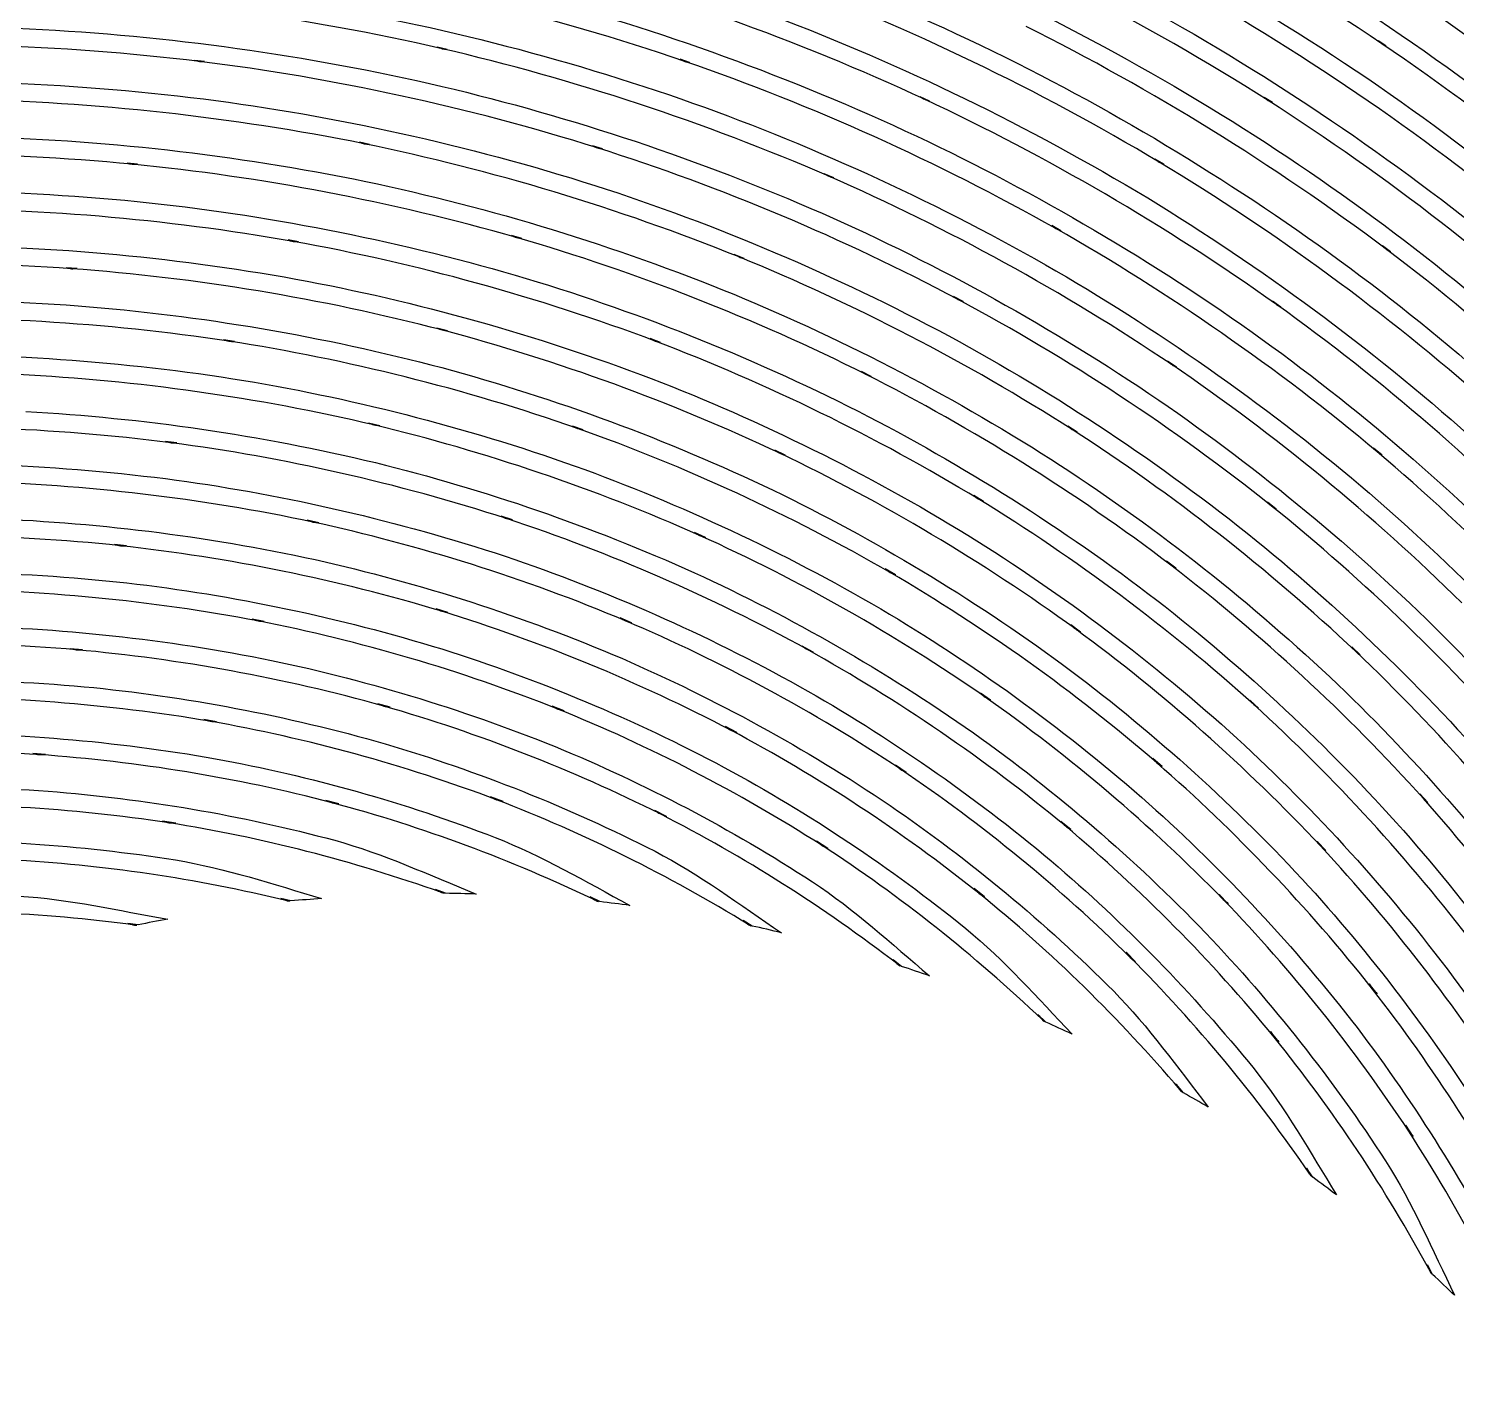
# Model space of a CAD drawing. Extents: x 1 to 151, y 102 to 252.
# Drawn here: x 66.26 to 100.73, y 201.12 to 233.76 of the extents above; entities that cross this region are included whole.
import ezdxf

# ---------------------------------------------------------------- set-up
doc = ezdxf.new("R2010")
doc.units = 0
doc.layers.add('Ebene_1', color=7, linetype='CONTINUOUS')

msp = doc.modelspace()

# ---------------------------------------------------------------- linework, layer by layer
at = {"layer": 'Ebene_1', "color": 7}
for p, q in [((66.281197, 233.754852), (66.281197, 233.754852)), ((99.031432, 233.340331), (98.842977, 233.467906)), ((98.932165, 233.395004), (98.932165, 233.395004)), ((76.365022, 233.258125), (76.129263, 233.312799)), ((76.245979, 233.274411), (76.245979, 233.274411)), ((70.509774, 232.963034), (70.269359, 232.992505)), ((70.388015, 232.966913), (70.388015, 232.966913)), ((82.219499, 232.939769), (81.990716, 233.018873)), ((82.103169, 232.968076), (82.103169, 232.968076)), ((88.008827, 232.011071), (87.788964, 232.113442)), ((87.89366, 232.052562), (87.89366, 232.052562)), ((96.287608, 231.971907), (96.089847, 232.097932)), ((96.182911, 232.025807), (96.182911, 232.025807)), ((74.492508, 230.964107), (74.247439, 231.013741)), ((74.365709, 230.978067), (74.365709, 230.978067)), ((80.117425, 230.853981), (79.878173, 230.929209)), ((79.992563, 230.881126), (79.992563, 230.881126)), ((68.887366, 230.485611), (68.638034, 230.509653)), ((68.760954, 230.485998), (68.760954, 230.485993)), ((93.668256, 230.482503), (93.460801, 230.606976)), ((93.558129, 230.535627), (93.558129, 230.535627)), ((85.699686, 230.156393), (85.47013, 230.256437)), ((85.580643, 230.195557), (85.580643, 230.195557)), ((91.178806, 228.879096), (90.960882, 229.002405)), ((91.063639, 228.931056), (91.063639, 228.931056)), ((72.780525, 228.609599), (72.524987, 228.655356)), ((72.651786, 228.620456), (72.651786, 228.620456)), ((78.168517, 228.691418), (77.919185, 228.76354)), ((78.041331, 228.715846), (78.041331, 228.715846)), ((83.535573, 228.209426), (83.295544, 228.307141)), ((83.412263, 228.246651), (83.412263, 228.246651)), ((99.137679, 228.370737), (98.944184, 228.516148)), ((99.032982, 228.435493), (99.032982, 228.435493)), ((67.430533, 227.965521), (67.171893, 227.983747)), ((67.298692, 227.962808), (67.298692, 227.962808)), ((88.823134, 227.16944), (88.594352, 227.291586)), ((88.702925, 227.21985), (88.702925, 227.21985)), ((96.494285, 227.036048), (96.290321, 227.181849)), ((67.456902, 227.066295), (67.456902, 227.066295)), ((96.386099, 227.099254), (96.386099, 227.099254)), ((76.375105, 226.460992), (76.11569, 226.529241)), ((76.242879, 226.482708), (76.242879, 226.482708)), ((71.230628, 226.203905), (70.96501, 226.244622)), ((71.095686, 226.212047), (71.095686, 226.212047)), ((81.519194, 226.1787), (81.267536, 226.273703)), ((81.388129, 226.214763), (81.388129, 226.214763)), ((86.605118, 225.360129), (86.365479, 225.480724)), ((93.972264, 225.582318), (93.75783, 225.727343)), ((93.857874, 225.645138), (93.857874, 225.645138)), ((86.479482, 225.409375), (86.479482, 225.409375)), ((74.740289, 224.170467), (74.469629, 224.234447)), ((74.599531, 224.190242), (74.599531, 224.190242)), ((79.653657, 224.071586), (79.390753, 224.163874)), ((79.516389, 224.105711), (79.516389, 224.105711)), ((91.577815, 224.014973), (91.352135, 224.159608)), ((91.456832, 224.077789), (91.456832, 224.077789)), ((69.843595, 223.755171), (69.567892, 223.790843)), ((69.70361, 223.760211), (69.70361, 223.760211)), ((84.5298, 223.459693), (84.278528, 223.578736)), ((84.397574, 223.507777), (84.397574, 223.507777)), ((98.927899, 223.465123), (98.729364, 223.632249)), ((98.820875, 223.539572), (98.820875, 223.539572)), ((89.315208, 222.34138), (89.077509, 222.486405)), ((89.189572, 222.403034), (89.189572, 222.403034)), ((96.382609, 222.156805), (96.173218, 222.324705)), ((96.270159, 222.230867), (96.270159, 222.230867)), ((73.264842, 221.827978), (72.983326, 221.888471)), ((73.120984, 221.84504), (73.120984, 221.84504)), ((77.941676, 221.896224), (77.667526, 221.985799)), ((77.799365, 221.928409), (77.799365, 221.928409)), ((82.599896, 221.475113), (82.336602, 221.592992)), ((82.462238, 221.521643), (82.462238, 221.521643)), ((68.621745, 221.271153), (68.334799, 221.302175)), ((68.477497, 221.273093), (68.477497, 221.273088)), ((87.188316, 220.569294), (86.938984, 220.714318)), ((87.058027, 220.629397), (87.058027, 220.629397)), ((93.957141, 220.729441), (93.736115, 220.898118)), ((93.837709, 220.80428), (93.837709, 220.80428)), ((76.38635, 219.660372), (76.100181, 219.74762)), ((76.239386, 219.69023), (76.239386, 219.69023)), ((71.952258, 219.442062), (71.657945, 219.498675)), ((71.800643, 219.456797), (71.800643, 219.456797)), ((80.81928, 219.414143), (80.543577, 219.53086)), ((80.675805, 219.459511), (80.675805, 219.459511)), ((91.65692, 219.18924), (91.423874, 219.359467)), ((91.532447, 219.263302), (91.532447, 219.263302)), ((67.565088, 218.761154), (67.266897, 218.786746)), ((67.413471, 218.759991), (67.413471, 218.759983)), ((85.202573, 218.705696), (84.940055, 218.851108)), ((85.065304, 218.765412), (85.065304, 218.765412)), ((98.40558, 218.64055), (98.203553, 218.831332)), ((98.295067, 218.727022), (98.295067, 218.727022)), ((67.6027, 217.869287), (67.6027, 217.869287)), ((89.486987, 217.543566), (89.241145, 217.715346)), ((89.355922, 217.618015), (89.355922, 217.618015)), ((95.956844, 217.349295), (95.743187, 217.542789)), ((74.988458, 217.372947), (74.689879, 217.457868)), ((74.836067, 217.400868), (74.836067, 217.400868)), ((79.190278, 217.285702), (78.901782, 217.401255)), ((79.040214, 217.329906), (79.040214, 217.329906)), ((95.841291, 217.435379), (95.841291, 217.435379)), ((70.800984, 217.021245), (70.495426, 217.073981)), ((70.644327, 217.033267), (70.644327, 217.033267)), ((83.35914, 216.759504), (83.08499, 216.904141)), ((83.214502, 216.81922), (83.214502, 216.81922)), ((66.673616, 216.233308), (66.363791, 216.253858)), ((66.516182, 216.228655), (66.516182, 216.228655)), ((93.626765, 215.940156), (93.400698, 216.135591)), ((87.450834, 215.800174), (87.192582, 215.973117)), ((87.312402, 215.875013), (87.312402, 215.875013)), ((93.502292, 216.028954), (93.502292, 216.028954)), ((66.735269, 215.345313), (66.735269, 215.345325)), ((73.750713, 215.042094), (73.439338, 215.124299)), ((77.71522, 215.09638), (77.413928, 215.21116)), ((77.55934, 215.139035), (77.55934, 215.139035)), ((100.040785, 215.070399), (99.848064, 215.285222)), ((99.933761, 215.16928), (99.933761, 215.16928)), ((73.589789, 215.068462), (73.589789, 215.068462)), ((81.663829, 214.736535), (81.376496, 214.881947)), ((81.513378, 214.795475), (81.513378, 214.795475)), ((69.813736, 214.573285), (69.495382, 214.622532)), ((69.650873, 214.582592), (69.650873, 214.582592)), ((91.419608, 214.418181), (91.180745, 214.61749)), ((91.290482, 214.506589), (91.290482, 214.506589)), ((85.553112, 213.965658), (85.282064, 214.140541)), ((97.576537, 213.911759), (97.371409, 214.130845)), ((85.408863, 214.040108), (85.408863, 214.040108)), ((97.462534, 214.012966), (97.462534, 214.012966)), ((72.592459, 212.695728), (72.349717, 212.755831)), ((76.329737, 212.879917), (76.082342, 212.969489)), ((80.049953, 212.678666), (79.817681, 212.791506)), ((89.340413, 212.792282), (89.089141, 212.994307)), ((89.203918, 212.881854), (89.203918, 212.881854)), ((95.222029, 212.629809), (95.005658, 212.852386)), ((95.102599, 212.731403), (95.102599, 212.731403)), ((68.903651, 212.119123), (68.658973, 212.152858)), ((83.729068, 212.090428), (83.513857, 212.224594)), ((92.984627, 211.22959), (92.755457, 211.45682)), ((92.857438, 211.333897), (92.857438, 211.333897)), ((87.332177, 211.11675), (87.13054, 211.273794)), ((98.816609, 210.453284), (98.624667, 210.697576)), ((98.708812, 210.56651), (98.708812, 210.56651)), ((90.816244, 209.768878), (90.627792, 209.950741)), ((96.445428, 209.294643), (96.241464, 209.544751)), ((96.330649, 209.410583), (96.330649, 209.410583)), ((94.140554, 208.063488), (93.967611, 208.268616)), ((99.684427, 207.008768), (99.507994, 207.278265)), ((99.582446, 207.136343), (99.582446, 207.136343)), ((97.265552, 206.022681), (97.113548, 206.247587)), ((100.153624, 203.677868), (100.030702, 203.908201))]:
    msp.add_line(p, q, dxfattribs=at)
for points in [[(98.932165, 233.395004), (95.88812, 235.443695), (92.667728, 237.217102), (89.308615, 238.693812)], [(107.657649, 231.652779), (104.813768, 234.171194), (101.752004, 236.431426), (98.507174, 238.406479)], [(89.11706, 237.804668), (92.425155, 236.338889), (95.595528, 234.580614), (98.590932, 232.551229)], [(98.196962, 237.55107), (101.391739, 235.594439), (104.405356, 233.356642), (107.2028, 230.86484)], [(96.182911, 232.025807), (93.192536, 233.922658), (90.039309, 235.549117), (86.759449, 236.884501)], [(104.675739, 230.717876), (101.862879, 233.073186), (98.845963, 235.173302), (95.660205, 236.992687)], [(80.405535, 236.747232), (83.753629, 235.765758), (87.006762, 234.487015), (90.127186, 232.926199)], [(95.377523, 236.127973), (98.513461, 234.324972), (101.481929, 232.245133), (104.248421, 229.914427)], [(86.602405, 235.987601), (89.829557, 234.661641), (92.930895, 233.049745), (95.87076, 231.171562)], [(87.89366, 232.052562), (84.798325, 233.486997), (81.581158, 234.64186), (78.279806, 235.502894)], [(101.801625, 229.641054), (99.026041, 231.840379), (96.059854, 233.787001), (92.937706, 235.458303)], [(82.103169, 232.968076), (78.874439, 234.071588), (75.553607, 234.884047), (72.180264, 235.395484)], [(93.558129, 230.535627), (90.629518, 232.285776), (87.5509, 233.771077), (84.357633, 234.972433)], [(76.245966, 233.274411), (72.919213, 234.034327), (69.531118, 234.495222), (66.122203, 234.650975)], [(72.242694, 234.487725), (75.563244, 233.97289), (78.830308, 233.161195), (82.006228, 232.063421)], [(78.246458, 234.593586), (81.495702, 233.734588), (84.660728, 232.585859), (87.704819, 231.161868)], [(92.686435, 234.583893), (95.756813, 232.928039), (98.672117, 231.001088), (101.399513, 228.825973)], [(84.230834, 234.071267), (87.37207, 232.877176), (90.399592, 231.40363), (93.278165, 229.669359)], [(55.845669, 233.29186), (59.303459, 233.757036), (62.795641, 233.911548), (66.281197, 233.754852)], [(66.281197, 233.754852), (69.636815, 233.589902), (72.971006, 233.124408), (76.243653, 232.364713)], [(99.032982, 228.435493), (96.303621, 230.482086), (93.397298, 232.281029), (90.347436, 233.809526)], [(70.388015, 232.966913), (67.000528, 233.374771), (63.58372, 233.478668), (60.177778, 233.277512)], [(98.842977, 233.467906), (98.874859, 233.446364), (98.900326, 233.416608), (98.932165, 233.395004)], [(107.136494, 226.685898), (104.606813, 229.162224), (101.861448, 231.407487), (98.932165, 233.395004)], [(98.932165, 233.395004), (98.963565, 233.373872), (99.000067, 233.361524), (99.031432, 233.340331)], [(76.129263, 233.312799), (76.169254, 233.303572), (76.20601, 233.283725), (76.245979, 233.274411)], [(85.58063, 230.195557), (82.567215, 231.498749), (79.443416, 232.529162), (76.245966, 233.274411)], [(76.245979, 233.274411), (76.285103, 233.265474), (76.325922, 233.267144), (76.365022, 233.258125)], [(70.269359, 232.992505), (70.309603, 232.987572), (70.347785, 232.971935), (70.388015, 232.966913)], [(70.388015, 232.966913), (70.428414, 232.962049), (70.469383, 232.967982), (70.509774, 232.963034)], [(79.992563, 230.881126), (76.859733, 231.861819), (73.645512, 232.560278), (70.388015, 232.966913)], [(81.990716, 233.018873), (82.02969, 233.005459), (82.064226, 232.981578), (82.103169, 232.968076)], [(91.063639, 228.931056), (88.203363, 230.541881), (85.204787, 231.892744), (82.103169, 232.968076)], [(82.103169, 232.968076), (82.141007, 232.955143), (82.181683, 232.952783), (82.219499, 232.939769)], [(90.127186, 232.926199), (93.125978, 231.410531), (95.982159, 229.629039), (98.663055, 227.603737)], [(60.427499, 232.402714), (63.783255, 232.589588), (67.148956, 232.475186), (70.484569, 232.061481)], [(76.243653, 232.364713), (79.389355, 231.619744), (82.461556, 230.593592), (85.423599, 229.299045)], [(98.590932, 232.551229), (101.470803, 230.58396), (104.168461, 228.362871), (106.65295, 225.915021)], [(74.365711, 230.978067), (71.147685, 231.625894), (67.878276, 231.984392), (64.596361, 232.048299)], [(70.484569, 232.061481), (73.690027, 231.649177), (76.851397, 230.94969), (79.932073, 229.972204)], [(82.006228, 232.063421), (85.055356, 230.993943), (88.002053, 229.652758), (90.811591, 228.056646)], [(87.788964, 232.113442), (87.825633, 232.096352), (87.857034, 232.069734), (87.89366, 232.052562)], [(96.386099, 227.099254), (93.708718, 229.000891), (90.867059, 230.658697), (87.89366, 232.052562)], [(87.89366, 232.052562), (87.930758, 232.035373), (87.971768, 232.028345), (88.008827, 232.011071)], [(96.089847, 232.097932), (96.123016, 232.0768), (96.149787, 232.047005), (96.182911, 232.025807)], [(104.261217, 225.771937), (101.760287, 228.093293), (99.05695, 230.186475), (96.182911, 232.025807)], [(96.182911, 232.025807), (96.216124, 232.004741), (96.254435, 231.993042), (96.287608, 231.971907)], [(64.784037, 231.157989), (68.01561, 231.083148), (71.233316, 230.718102), (74.39983, 230.067982)], [(74.247439, 231.013741), (74.287874, 231.005507), (74.325295, 230.986395), (74.365709, 230.978067)], [(74.365709, 230.978067), (74.407477, 230.969659), (74.450755, 230.972614), (74.492508, 230.964107)], [(83.412266, 228.246651), (80.484517, 229.426465), (77.457153, 230.340851), (74.365711, 230.978067)], [(87.704819, 231.161868), (90.625962, 229.779493), (93.416279, 228.137538), (96.044092, 226.256254)], [(95.87076, 231.171562), (98.695435, 229.350239), (101.35105, 227.279365), (103.806368, 224.983998)], [(68.760954, 230.485993), (65.492356, 230.793975), (62.203136, 230.808837), (58.931889, 230.529423)], [(79.878173, 230.929209), (79.917699, 230.916737), (79.953071, 230.89369), (79.992563, 230.881126)], [(88.702925, 227.21985), (85.914843, 228.698596), (82.999794, 229.924469), (79.992563, 230.881126)], [(79.992563, 230.881126), (80.033293, 230.868376), (80.076724, 230.866828), (80.117425, 230.853981)], [(68.638034, 230.509653), (68.679654, 230.505636), (68.719343, 230.490114), (68.760954, 230.485998)], [(68.760954, 230.485993), (68.802992, 230.482032), (68.845335, 230.489658), (68.887366, 230.485611)], [(78.041331, 228.715846), (75.007009, 229.582788), (71.901456, 230.175382), (68.760954, 230.485993)], [(93.460801, 230.606976), (93.495361, 230.58622), (93.523618, 230.556456), (93.558129, 230.535627)], [(101.486758, 224.721867), (99.0229, 226.893057), (96.369889, 228.838596), (93.558129, 230.535627)], [(93.558129, 230.535627), (93.593188, 230.514678), (93.633243, 230.503529), (93.668256, 230.482503)], [(59.212245, 229.663543), (62.432774, 229.926602), (65.670235, 229.900496), (68.886202, 229.585214)], [(74.39983, 230.067982), (77.437066, 229.429089), (80.409951, 228.517747), (83.283912, 227.345872)], [(79.932073, 229.972204), (82.884775, 229.019521), (85.74526, 227.802926), (88.480349, 226.337683)], [(85.47013, 230.256437), (85.508777, 230.239621), (85.542039, 230.212464), (85.580643, 230.195557)], [(93.857861, 225.645138), (91.240703, 227.406678), (88.470633, 228.929804), (85.58063, 230.195557)], [(85.580643, 230.195557), (85.619064, 230.178943), (85.661303, 230.173096), (85.699686, 230.156393)], [(68.886202, 229.585214), (71.974709, 229.267102), (75.027543, 228.671629), (78.009533, 227.806151)], [(93.278165, 229.669359), (96.038456, 227.989337), (98.642006, 226.064786), (101.05828, 223.919582)], [(72.651794, 228.620456), (69.543094, 229.165576), (66.392089, 229.430397), (63.236087, 229.411108)], [(85.423599, 229.299045), (88.261475, 228.042651), (90.979703, 226.533349), (93.546886, 224.789726)], [(90.960882, 229.002405), (90.997246, 228.98182), (91.027326, 228.951725), (91.063639, 228.931056)], [(98.820875, 223.539572), (96.401746, 225.565526), (93.805873, 227.37013), (91.063639, 228.931056)], [(91.063639, 228.931056), (91.100411, 228.910347), (91.14208, 228.89989), (91.178806, 228.879096)], [(72.524987, 228.655356), (72.568242, 228.647661), (72.608554, 228.628262), (72.651786, 228.620456)], [(72.651786, 228.620456), (72.694292, 228.613002), (72.738036, 228.617157), (72.780525, 228.609599)], [(81.388137, 226.214763), (78.553964, 227.277125), (75.630525, 228.082602), (72.651794, 228.620456)], [(77.919185, 228.76354), (77.961276, 228.751406), (77.999275, 228.728092), (78.041331, 228.715846)], [(86.479482, 225.409375), (83.771696, 226.762588), (80.948013, 227.869522), (78.041331, 228.715846)], [(78.041331, 228.715846), (78.082926, 228.703962), (78.12695, 228.703404), (78.168517, 228.691418)], [(63.454393, 228.528168), (66.559521, 228.534778), (69.658619, 228.261723), (72.714605, 227.7127)], [(83.295544, 228.307141), (83.336238, 228.290631), (83.371615, 228.263268), (83.412263, 228.246651)], [(83.412263, 228.246651), (83.452168, 228.230569), (83.495703, 228.225605), (83.535573, 228.209426)], [(91.456835, 224.077789), (88.90554, 225.706015), (86.213768, 227.101359), (83.412266, 228.246651)], [(98.944184, 228.516148), (98.976193, 228.492038), (99.001029, 228.45967), (99.032982, 228.435493)], [(106.310554, 221.824878), (104.087057, 224.241312), (101.651828, 226.453929), (99.032982, 228.435493)], [(99.032982, 228.435493), (99.06588, 228.410825), (99.104835, 228.395476), (99.137679, 228.370737)], [(67.298692, 227.962808), (64.151156, 228.179421), (60.990759, 228.113684), (57.855067, 227.765047)], [(67.171893, 227.983747), (67.214715, 227.980687), (67.25588, 227.965975), (67.298692, 227.962808)], [(67.298692, 227.962808), (67.342634, 227.959784), (67.386596, 227.968655), (67.430533, 227.965521)], [(76.242879, 226.482708), (73.311785, 227.243474), (70.318718, 227.739384), (67.298692, 227.962808)], [(90.811591, 228.056646), (93.502814, 226.510435), (96.049117, 224.725418), (98.420702, 222.722941)], [(72.714605, 227.7127), (75.641058, 227.171158), (78.512079, 226.366584), (81.293902, 225.309332)], [(78.009533, 227.806151), (80.863005, 226.96194), (83.633987, 225.861529), (86.289867, 224.519456)], [(98.663055, 227.603737), (101.233659, 225.643732), (103.622793, 223.456939), (105.802194, 221.069897)], [(58.165666, 226.909638), (61.251912, 227.240565), (64.361235, 227.292535), (67.456902, 227.066295)], [(83.283912, 227.345872), (86.034337, 226.207766), (88.675602, 224.823492), (91.177255, 223.210361)], [(88.594352, 227.291586), (88.632701, 227.271123), (88.664631, 227.240412), (88.702925, 227.21985)], [(96.270159, 222.230867), (93.90259, 224.117656), (91.370132, 225.787711), (88.702925, 227.21985)], [(88.702925, 227.21985), (88.74139, 227.19945), (88.784718, 227.189936), (88.823134, 227.16944)], [(96.290321, 227.181849), (96.324705, 227.157308), (96.351776, 227.123876), (96.386099, 227.099254)], [(71.095686, 226.212047), (68.102252, 226.66219), (65.07435, 226.841978), (62.048744, 226.748715)], [(67.456902, 227.066295), (70.424087, 226.833817), (73.363664, 226.333476), (76.240939, 225.572625)], [(103.537647, 220.926039), (101.343434, 223.193839), (98.950031, 225.26007), (96.386099, 227.099254)], [(96.386099, 227.099254), (96.420221, 227.075019), (96.460217, 227.060364), (96.494285, 227.036048)], [(76.11569, 226.529241), (76.159449, 226.517756), (76.199153, 226.494318), (76.242879, 226.482708)], [(84.397574, 223.507777), (81.774208, 224.74263), (79.045297, 225.738716), (76.242879, 226.482708)], [(76.242879, 226.482708), (76.286197, 226.471464), (76.331809, 226.472355), (76.375105, 226.460992)], [(70.96501, 226.244622), (71.009479, 226.237813), (71.05124, 226.218981), (71.095686, 226.212047)], [(79.516389, 224.105711), (76.778375, 225.05971), (73.960392, 225.765168), (71.095686, 226.212047)], [(71.095686, 226.212047), (71.140338, 226.205335), (71.185991, 226.210749), (71.230628, 226.203905)], [(81.267536, 226.273703), (81.30948, 226.25785), (81.346231, 226.230731), (81.388129, 226.214763)], [(81.388129, 226.214763), (81.430646, 226.198826), (81.476718, 226.194754), (81.519194, 226.1787)], [(89.18958, 222.403034), (86.709191, 223.905849), (84.098374, 225.181746), (81.388137, 226.214763)], [(88.480349, 226.337683), (91.096867, 224.918368), (93.579137, 223.265829), (95.898678, 221.400274)], [(96.044092, 226.256254), (98.558508, 224.43753), (100.903942, 222.396095), (103.052553, 220.157099)], [(62.299629, 225.873918), (65.274593, 225.95261), (68.25, 225.76246), (71.19069, 225.306618)], [(76.240939, 225.572625), (78.991303, 224.828878), (81.667953, 223.837776), (84.239754, 222.611264)], [(86.365479, 225.480724), (86.405616, 225.460534), (86.439407, 225.429675), (86.479482, 225.409375)], [(93.75783, 225.727343), (93.793652, 225.703105), (93.822113, 225.669459), (93.857874, 225.645138)], [(100.862446, 219.892645), (98.704632, 222.016716), (96.360988, 223.942107), (93.857861, 225.645138)], [(93.857874, 225.645138), (93.894032, 225.620798), (93.936162, 225.606747), (93.972264, 225.582318)], [(74.599531, 224.190242), (71.777141, 224.852546), (68.901383, 225.259532), (66.005886, 225.404335)], [(71.19069, 225.306618), (74.003522, 224.854287), (76.768705, 224.148105), (79.454346, 223.197176)], [(81.293902, 225.309332), (83.950934, 224.282189), (86.508819, 223.016169), (88.937911, 221.527849)], [(93.837709, 220.80428), (91.528382, 222.557718), (89.066176, 224.099052), (86.479482, 225.409375)], [(86.479482, 225.409375), (86.5198, 225.389226), (86.564852, 225.380388), (86.605118, 225.360129)], [(93.546886, 224.789726), (95.999992, 223.104995), (98.29527, 221.202291), (100.406446, 219.105095)], [(66.193175, 224.514026), (69.038184, 224.358184), (71.862722, 223.945039), (74.633266, 223.280157)], [(86.289867, 224.519456), (88.825247, 223.220227), (91.236867, 221.693538), (93.497252, 219.95934)], [(69.70361, 223.760211), (66.827038, 224.124068), (63.924128, 224.227561), (61.028923, 224.06926)], [(74.469629, 224.234447), (74.514223, 224.223842), (74.55497, 224.200982), (74.599531, 224.190242)], [(82.462238, 221.521643), (79.927247, 222.646885), (77.295896, 223.540435), (74.599531, 224.190242)], [(74.599531, 224.190242), (74.645754, 224.179396), (74.694095, 224.18145), (74.740289, 224.170467)], [(79.390753, 224.163874), (79.434382, 224.148528), (79.472808, 224.121187), (79.516389, 224.105711)], [(87.058027, 220.629397), (84.654272, 222.013715), (82.13037, 223.17737), (79.516389, 224.105711)], [(79.516389, 224.105711), (79.561005, 224.090163), (79.609084, 224.087264), (79.653657, 224.071586)], [(91.352135, 224.159608), (91.389485, 224.135627), (91.419552, 224.101875), (91.456832, 224.077789)], [(91.456832, 224.077789), (91.495218, 224.053295), (91.539493, 224.039575), (91.577815, 224.014973)], [(98.295069, 218.727022), (96.181162, 220.712985), (93.892991, 222.504083), (91.456835, 224.077789)], [(69.567892, 223.790843), (69.613987, 223.784872), (69.65754, 223.766323), (69.70361, 223.760211)], [(69.70361, 223.760211), (69.750031, 223.754339), (69.797188, 223.761179), (69.843595, 223.755171)], [(77.799365, 221.928409), (75.161401, 222.782255), (72.452182, 223.395543), (69.70361, 223.760211)], [(84.278528, 223.578736), (84.320358, 223.558894), (84.355806, 223.527743), (84.397574, 223.507777)], [(91.532447, 219.263302), (89.287073, 220.890955), (86.899504, 222.311654), (84.397574, 223.507777)], [(84.397574, 223.507777), (84.440096, 223.487762), (84.487334, 223.479835), (84.5298, 223.459693)], [(98.729364, 223.632249), (98.762648, 223.604231), (98.787665, 223.567674), (98.820875, 223.539572)], [(105.185648, 217.086001), (103.261805, 219.424048), (101.132062, 221.583854), (98.820875, 223.539572)], [(98.820875, 223.539572), (98.854261, 223.511613), (98.894581, 223.493166), (98.927899, 223.465123)], [(61.308889, 223.203768), (64.153748, 223.346082), (67.005273, 223.230346), (69.829635, 222.858659)], [(74.633266, 223.280157), (77.276051, 222.628795), (79.853197, 221.738103), (82.335052, 220.620478)], [(79.454346, 223.197176), (82.013852, 222.273106), (84.48376, 221.118521), (86.834674, 219.748007)], [(91.177255, 223.210361), (93.562724, 221.653075), (95.802165, 219.883313), (97.868526, 217.92241)], [(73.120984, 221.84504), (70.407883, 222.418775), (67.649203, 222.745559), (64.877101, 222.820658)], [(69.829635, 222.858659), (72.52598, 222.486888), (75.182146, 221.870767), (77.767181, 221.018713)], [(98.420702, 222.722941), (100.684562, 220.790516), (102.768784, 218.657755), (104.649757, 216.350801)], [(84.239754, 222.611264), (86.689762, 221.424191), (89.026396, 220.016893), (91.221847, 218.407117)], [(89.077509, 222.486405), (89.117335, 222.462103), (89.149817, 222.427452), (89.189572, 222.403034)], [(89.189572, 222.403034), (89.229551, 222.378811), (89.275298, 222.36572), (89.315208, 222.34138)], [(95.841299, 217.435379), (93.778428, 219.288767), (91.552544, 220.951633), (89.18958, 222.403034)], [(96.173218, 222.324705), (96.208388, 222.296522), (96.23507, 222.259147), (96.270159, 222.230867)], [(102.510459, 216.195307), (100.616112, 218.391096), (98.528039, 220.411079), (96.270159, 222.230867)], [(96.270159, 222.230867), (96.305329, 222.202836), (96.34751, 222.184929), (96.382609, 222.156805)], [(65.096577, 221.937328), (67.817368, 221.849609), (70.524151, 221.51446), (73.184187, 220.936895)], [(72.983326, 221.888471), (73.030472, 221.878353), (73.073875, 221.855314), (73.120984, 221.84504)], [(80.675805, 219.459511), (78.235009, 220.48199), (75.706558, 221.281114), (73.120984, 221.84504)], [(73.120984, 221.84504), (73.168329, 221.835029), (73.217525, 221.838142), (73.264842, 221.827978)], [(77.667526, 221.985799), (77.713176, 221.970862), (77.753769, 221.943498), (77.799365, 221.928409)], [(85.065304, 218.765412), (82.744009, 220.038099), (80.312356, 221.09692), (77.799365, 221.928409)], [(77.799365, 221.928409), (77.845736, 221.913401), (77.895349, 221.911382), (77.941676, 221.896224)], [(68.477497, 221.273088), (65.719535, 221.559937), (62.941762, 221.596594), (60.177391, 221.381662)], [(82.336602, 221.592992), (82.380656, 221.573275), (82.418255, 221.541508), (82.462238, 221.521643)], [(89.355922, 217.618015), (87.181034, 219.125721), (84.873924, 220.432476), (82.462238, 221.521643)], [(82.462238, 221.521643), (82.506602, 221.501952), (82.555592, 221.494947), (82.599896, 221.475113)], [(88.937911, 221.527849), (91.249409, 220.091961), (93.425152, 218.449265), (95.439566, 216.619909)], [(95.898678, 221.400274), (98.108722, 219.602143), (100.150634, 217.607762), (102.000936, 215.44149)], [(68.334799, 221.302175), (68.383173, 221.296992), (68.429147, 221.278438), (68.477497, 221.273093)], [(68.477497, 221.273088), (68.525428, 221.268101), (68.573827, 221.27628), (68.621745, 221.271153)], [(76.239386, 219.69023), (73.705045, 220.451969), (71.107629, 220.982344), (68.477497, 221.273088)], [(77.767181, 221.018713), (80.226933, 220.189449), (82.604936, 219.137524), (84.873749, 217.876266)], [(60.486439, 220.525863), (63.201561, 220.723077), (65.92842, 220.672794), (68.634544, 220.376575)], [(73.184187, 220.936895), (75.716979, 220.369392), (78.192108, 219.571518), (80.580028, 218.554468)], [(82.335052, 220.620478), (84.694104, 219.538718), (86.949209, 218.243901), (89.073242, 216.752911)], [(86.938984, 220.714318), (86.981239, 220.689808), (87.01586, 220.65405), (87.058027, 220.629397)], [(93.502292, 216.028954), (91.497855, 217.754673), (89.341334, 219.294622), (87.058027, 220.629397)], [(87.058027, 220.629397), (87.099562, 220.60548), (87.146856, 220.593343), (87.188316, 220.569294)], [(93.736115, 220.898118), (93.77283, 220.870072), (93.801082, 220.832435), (93.837709, 220.80428)], [(99.933761, 215.16928), (98.075992, 217.227726), (96.036244, 219.114251), (93.837709, 220.80428)], [(93.837709, 220.80428), (93.875206, 220.775809), (93.919726, 220.758024), (93.957141, 220.729441)], [(68.634544, 220.376575), (71.212586, 220.076765), (73.757532, 219.541994), (76.238613, 218.780148)], [(71.800643, 219.456797), (69.200736, 219.94923), (66.56183, 220.20463), (63.915832, 220.218755)], [(93.497252, 219.95934), (95.646376, 218.289474), (97.638845, 216.427704), (99.451381, 214.397239)], [(76.100181, 219.74762), (76.148308, 219.732974), (76.191323, 219.705053), (76.239386, 219.69023)], [(83.214502, 216.81922), (80.981572, 217.986879), (78.647392, 218.94774), (76.239386, 219.69023)], [(76.239386, 219.69023), (76.287366, 219.67581), (76.33842, 219.67496), (76.38635, 219.660372)], [(86.834674, 219.748007), (89.068261, 218.425371), (91.176184, 216.901586), (93.133141, 215.196035)], [(64.16788, 219.343568), (66.762544, 219.314995), (69.348675, 219.049508), (71.895258, 218.551366)], [(71.657945, 219.498675), (71.706729, 219.489257), (71.751898, 219.466389), (71.800643, 219.456797)], [(79.040214, 217.329906), (76.696794, 218.257964), (74.273828, 218.97011), (71.800643, 219.456797)], [(71.800643, 219.456797), (71.850639, 219.447326), (71.902293, 219.451706), (71.952258, 219.442062)], [(80.543577, 219.53086), (80.589805, 219.511306), (80.629654, 219.479233), (80.675805, 219.459511)], [(87.312402, 215.875013), (85.213729, 217.269729), (82.992755, 218.46945), (80.675805, 219.459511)], [(80.675805, 219.459511), (80.722166, 219.440092), (80.772983, 219.433725), (80.81928, 219.414143)], [(91.423874, 219.359467), (91.463013, 219.33091), (91.493405, 219.29199), (91.532447, 219.263302)], [(97.462534, 214.012966), (95.64883, 215.939192), (93.664392, 217.696731), (91.532447, 219.263302)], [(91.532447, 219.263302), (91.571622, 219.234905), (91.617832, 219.217762), (91.65692, 219.18924)], [(67.413471, 218.759983), (64.77669, 218.97798), (62.126108, 218.956347), (59.493372, 218.694063)], [(100.406446, 219.105095), (102.41655, 217.085578), (104.238965, 214.888287), (105.852991, 212.540234)], [(67.266897, 218.786746), (67.31649, 218.782469), (67.363896, 218.764445), (67.413471, 218.759991)], [(67.413471, 218.759983), (67.463948, 218.755811), (67.514622, 218.765489), (67.565088, 218.761154)], [(74.836067, 217.400868), (72.408347, 218.079027), (69.924199, 218.53438), (67.413471, 218.759983)], [(71.895258, 218.551366), (74.315688, 218.059361), (76.685507, 217.345736), (78.975844, 216.421374)], [(76.238613, 218.780148), (78.594139, 218.037953), (80.875631, 217.080719), (83.056295, 215.921931)], [(80.580028, 218.554468), (82.844791, 217.569937), (85.013774, 216.379857), (87.061517, 214.999439)], [(84.940055, 218.851108), (84.984428, 218.826585), (85.021026, 218.790096), (85.065304, 218.765412)], [(91.290482, 214.506589), (89.349179, 216.112883), (87.265973, 217.538572), (85.065304, 218.765412)], [(85.065304, 218.765412), (85.109155, 218.741371), (85.158804, 218.729891), (85.202573, 218.705696)], [(98.203553, 218.831332), (98.237244, 218.799496), (98.261474, 218.75896), (98.295067, 218.727022)], [(98.295067, 218.727022), (98.329229, 218.694929), (98.371509, 218.672748), (98.40558, 218.64055)], [(103.76837, 212.486724), (102.136064, 214.728051), (100.304496, 216.816697), (98.295069, 218.727022)], [(91.221847, 218.407117), (93.304368, 216.858346), (95.240873, 215.123375), (97.008461, 213.22309)], [(59.833831, 217.849898), (62.417595, 218.092642), (65.017734, 218.098703), (67.6027, 217.869287)], [(67.6027, 217.869287), (70.061159, 217.632853), (72.491998, 217.171202), (74.866312, 216.49117)], [(84.873749, 217.876266), (87.022809, 216.660603), (89.055503, 215.250749), (90.94731, 213.664364)], [(97.868526, 217.92241), (99.830716, 216.037436), (101.617126, 213.977925), (103.207271, 211.769745)], [(70.644327, 217.033267), (68.159423, 217.453597), (65.642212, 217.646606), (63.122077, 217.608709)], [(89.241145, 217.715346), (89.282359, 217.686562), (89.314811, 217.646947), (89.355922, 217.618015)], [(95.102599, 212.731403), (93.339791, 214.531782), (91.416693, 216.167816), (89.355922, 217.618015)], [(89.355922, 217.618015), (89.397304, 217.589328), (89.445703, 217.572396), (89.486987, 217.543566)], [(95.743187, 217.542789), (95.779233, 217.5102), (95.805354, 217.468086), (95.841291, 217.435379)], [(74.689879, 217.457868), (74.740312, 217.443575), (74.785695, 217.415362), (74.836067, 217.400868)], [(81.513378, 214.795475), (79.371978, 215.866422), (77.137057, 216.738745), (74.836067, 217.400868)], [(74.836067, 217.400868), (74.88591, 217.386944), (74.938661, 217.387059), (74.988458, 217.372947)], [(78.901782, 217.401255), (78.950079, 217.381912), (78.991995, 217.34944), (79.040214, 217.329906)], [(85.408863, 214.040108), (83.391185, 215.329223), (81.259505, 216.430777), (79.040214, 217.329906)], [(79.040214, 217.329906), (79.088799, 217.310665), (79.141762, 217.305128), (79.190278, 217.285702)], [(95.841291, 217.435379), (95.877095, 217.40321), (95.921139, 217.381579), (95.956844, 217.349295)], [(101.18935, 211.594475), (99.587239, 213.699766), (97.797586, 215.654743), (95.841299, 217.435379)], [(70.495426, 217.073981), (70.546243, 217.065184), (70.59355, 217.042265), (70.644327, 217.033267)], [(77.55934, 215.139035), (75.316981, 215.980779), (73.002714, 216.61535), (70.644327, 217.033267)], [(70.644327, 217.033267), (70.696078, 217.024513), (70.749263, 217.030197), (70.800984, 217.021245)], [(83.08499, 216.904141), (83.130747, 216.87999), (83.168845, 216.843549), (83.214502, 216.81922)], [(63.405533, 216.742441), (65.875004, 216.76407), (68.340852, 216.559538), (70.773066, 216.131325)], [(74.866312, 216.49117), (77.11437, 215.827586), (79.296118, 214.957982), (81.384639, 213.894309)], [(89.203918, 212.881854), (87.331628, 214.37499), (85.327603, 215.693194), (83.214502, 216.81922)], [(83.214502, 216.81922), (83.260824, 216.794997), (83.312904, 216.783904), (83.35914, 216.759504)], [(89.073242, 216.752911), (91.084275, 215.318914), (92.958986, 213.703324), (94.675281, 211.927178)], [(95.439566, 216.619909), (97.349147, 214.862112), (99.093826, 212.93382), (100.653452, 210.859273)], [(66.516182, 216.228655), (64.000585, 216.386868), (61.476395, 216.315837), (58.97377, 216.014608)], [(66.363791, 216.253858), (66.415281, 216.250419), (66.464713, 216.232298), (66.516182, 216.228655)], [(66.516182, 216.228655), (66.568692, 216.225351), (66.621113, 216.236811), (66.673616, 216.233308)], [(73.589789, 215.068462), (71.272129, 215.670782), (68.904764, 216.059546), (66.516182, 216.228655)], [(78.975844, 216.421374), (81.14258, 215.526421), (83.221762, 214.433268), (85.188226, 213.156781)], [(93.400698, 216.135591), (93.437875, 216.103358), (93.465236, 216.061317), (93.502292, 216.028954)], [(70.773066, 216.131325), (73.077955, 215.706359), (75.338376, 215.068994), (77.526768, 214.229339)], [(83.056295, 215.921931), (85.117259, 214.805407), (87.070493, 213.501564), (88.892157, 212.026832)], [(87.192582, 215.973117), (87.235562, 215.944321), (87.269539, 215.903975), (87.312402, 215.875013)], [(92.857438, 211.333897), (91.151765, 213.014095), (89.296127, 214.534516), (87.312402, 215.875013)], [(87.312402, 215.875013), (87.356186, 215.845914), (87.407156, 215.829442), (87.450834, 215.800174)], [(98.708812, 210.56651), (97.142968, 212.54225), (95.400969, 214.370818), (93.502292, 216.028954)], [(93.502292, 216.028954), (93.541001, 215.995629), (93.588171, 215.973621), (93.626765, 215.940156)], [(59.346798, 215.183226), (61.79957, 215.462778), (64.272628, 215.516703), (66.735269, 215.345313)], [(66.735269, 215.345325), (69.072372, 215.163715), (71.38712, 214.766877), (73.651445, 214.160704)], [(73.439338, 215.124299), (73.491171, 215.110597), (73.538022, 215.082391), (73.589789, 215.068462)], [(77.413928, 215.21116), (77.464616, 215.191893), (77.508741, 215.15852), (77.55934, 215.139035)], [(83.648023, 212.121449), (81.715382, 213.312616), (79.677671, 214.323225), (77.55934, 215.139035)], [(77.55934, 215.139035), (77.609885, 215.120061), (77.664752, 215.115565), (77.71522, 215.09638)], [(93.133141, 215.196035), (94.982973, 213.559792), (96.678365, 211.757817), (98.199289, 209.812309)], [(99.848064, 215.285222), (99.880218, 215.249367), (99.901729, 215.205239), (99.933761, 215.16928)], [(104.643554, 208.79908), (103.269937, 211.061038), (101.693899, 213.193351), (99.933761, 215.16928)], [(99.933761, 215.16928), (99.966368, 215.133149), (100.008289, 215.106636), (100.040785, 215.070399)], [(69.650873, 214.582579), (67.283508, 214.939369), (64.889383, 215.078781), (62.496611, 214.997487)], [(79.959992, 212.704258), (77.913763, 213.686692), (75.781618, 214.478719), (73.589789, 215.068462)], [(73.589789, 215.068462), (73.642516, 215.05476), (73.69804, 215.056017), (73.750713, 215.042094)], [(81.376496, 214.881947), (81.424776, 214.857546), (81.465211, 214.820085), (81.513378, 214.795475)], [(87.250746, 211.159404), (85.453933, 212.545259), (83.534155, 213.762974), (81.513378, 214.795475)], [(81.513378, 214.795475), (81.561653, 214.771332), (81.615652, 214.76088), (81.663829, 214.736535)], [(87.061517, 214.999439), (88.995341, 213.673229), (90.801957, 212.17145), (92.459981, 210.513776)], [(69.495382, 214.622532), (69.548383, 214.614318), (69.597908, 214.591037), (69.650873, 214.582592)], [(69.650873, 214.582592), (69.704763, 214.574472), (69.759877, 214.581624), (69.813736, 214.573285)], [(76.23357, 212.897353), (74.095705, 213.660747), (71.892689, 214.225142), (69.650873, 214.582579)], [(91.180745, 214.61749), (91.220777, 214.584109), (91.250585, 214.540128), (91.290482, 214.506589)], [(96.330649, 209.410583), (94.809949, 211.260031), (93.123321, 212.965834), (91.290482, 214.506589)], [(91.290482, 214.506589), (91.330759, 214.473262), (91.379453, 214.451661), (91.419608, 214.418181)], [(62.805273, 214.141704), (65.148777, 214.205323), (67.492688, 214.052244), (69.808307, 213.686079)], [(73.651445, 214.160704), (74.8288, 213.834148), (75.938962, 213.320387), (77.069979, 212.861305)], [(77.526768, 214.229339), (78.658877, 213.783366), (79.708776, 213.166703), (80.777012, 212.586378)], [(85.282064, 214.140541), (85.327485, 214.111258), (85.363577, 214.069587), (85.408863, 214.040108)], [(97.371409, 214.130845), (97.405404, 214.094484), (97.428674, 214.049447), (97.462534, 214.012966)], [(99.451381, 214.397239), (101.166627, 212.449596), (102.700233, 210.349903), (104.033987, 208.123594)], [(81.384639, 213.894309), (82.460499, 213.334183), (83.433515, 212.607885), (84.435962, 211.927178)], [(90.737142, 209.822391), (89.09455, 211.389424), (87.31147, 212.801673), (85.408863, 214.040108)], [(85.408863, 214.040108), (85.454557, 214.010917), (85.507538, 213.995043), (85.553112, 213.965658)], [(102.069569, 208.035182), (100.71905, 210.163927), (99.177645, 212.165099), (97.462534, 214.012966)], [(97.462534, 214.012966), (97.497445, 213.975891), (97.541756, 213.948958), (97.576537, 213.911759)], [(72.506764, 212.699995), (70.301412, 213.235478), (68.051674, 213.566267), (65.785246, 213.687632)], [(69.808307, 213.686079), (71.010531, 213.484881), (72.168222, 213.100193), (73.335804, 212.753118)], [(90.94731, 213.664364), (92.731953, 212.143368), (94.37123, 210.461238), (95.847107, 208.63932)], [(85.188226, 213.156781), (86.196647, 212.489323), (87.088555, 211.670948), (88.008827, 210.887968)], [(97.008461, 213.22309), (98.676902, 211.402418), (100.174472, 209.432851), (101.483658, 207.339144)], [(66.033804, 212.812834), (67.245151, 212.738861), (68.428973, 212.464505), (69.623344, 212.256391)], [(72.349717, 212.755831), (72.403775, 212.74244), (72.452775, 212.713643), (72.506764, 212.699995)], [(72.506764, 212.699995), (72.524956, 212.695576), (72.543625, 212.693959), (72.562214, 212.691852)], [(72.538172, 212.688749), (72.527492, 212.691862), (72.517569, 212.697261), (72.506764, 212.699995)], [(72.562214, 212.691852), (72.554142, 212.691012), (72.546241, 212.689586), (72.538172, 212.688749)], [(73.335804, 212.753118), (73.088254, 212.733032), (72.838553, 212.720849), (72.592459, 212.695728)], [(76.082342, 212.969489), (76.134975, 212.950424), (76.181037, 212.916686), (76.23357, 212.897366)], [(76.23357, 212.897366), (76.254728, 212.889811), (76.276939, 212.886024), (76.298716, 212.880691)], [(76.266531, 212.881455), (76.255257, 212.886115), (76.245045, 212.893133), (76.23357, 212.897353)], [(76.298716, 212.880691), (76.287926, 212.880706), (76.277324, 212.881455), (76.266531, 212.881455)], [(77.069979, 212.861305), (76.823038, 212.866872), (76.577893, 212.879398), (76.329737, 212.879917)], [(79.817681, 212.791506), (79.867854, 212.767131), (79.909943, 212.728875), (79.959992, 212.704258)], [(79.959992, 212.704258), (79.978538, 212.695354), (79.998242, 212.689372), (80.017768, 212.682932)], [(79.989074, 212.686422), (79.979062, 212.691821), (79.970219, 212.699228), (79.959992, 212.704258)], [(89.089141, 212.994307), (89.130976, 212.960659), (89.162236, 212.915683), (89.203918, 212.881854)], [(94.061838, 208.131347), (92.592347, 209.861115), (90.966487, 211.451472), (89.203918, 212.881854)], [(89.203918, 212.881854), (89.246565, 212.847847), (89.297904, 212.826473), (89.340413, 212.792282)], [(95.005658, 212.852386), (95.04175, 212.815242), (95.066655, 212.768686), (95.102599, 212.731403)], [(99.582446, 207.136343), (98.263457, 209.134743), (96.764355, 211.00769), (95.102599, 212.731403)], [(95.102599, 212.731403), (95.139241, 212.69398), (95.185527, 212.667372), (95.222029, 212.629809)], [(68.821833, 212.113698), (66.572246, 212.41596), (64.300152, 212.510282), (62.033232, 212.394052)], [(80.017768, 212.682932), (80.008149, 212.683951), (79.998695, 212.685427), (79.989074, 212.686422)], [(80.777012, 212.586378), (80.534665, 212.617099), (80.293794, 212.65284), (80.049953, 212.678666)], [(68.658973, 212.152858), (68.714402, 212.145155), (68.766447, 212.121663), (68.821833, 212.113693)], [(68.850528, 212.106719), (68.841056, 212.109481), (68.831597, 212.112293), (68.821833, 212.113698)], [(68.821833, 212.113693), (68.838407, 212.111479), (68.855133, 212.111657), (68.871854, 212.111759)], [(68.871854, 212.111759), (68.864688, 212.110257), (68.857693, 212.108233), (68.850528, 212.106719)], [(69.623344, 212.256391), (69.383179, 212.211174), (69.142089, 212.169131), (68.903651, 212.119123)], [(83.513857, 212.224594), (83.561854, 212.194705), (83.600179, 212.15157), (83.648023, 212.121449)], [(83.648023, 212.121449), (83.663018, 212.112207), (83.679342, 212.105525), (83.69533, 212.098181)], [(83.671288, 212.103611), (83.663751, 212.109852), (83.656311, 212.116231), (83.648023, 212.121449)], [(83.69533, 212.098181), (83.687276, 212.099887), (83.679347, 212.101905), (83.671288, 212.103611)], [(84.435962, 211.927178), (84.200694, 211.982478), (83.966105, 212.039814), (83.729068, 212.090428)], [(88.892157, 212.026832), (89.82371, 211.25888), (90.623238, 210.352637), (91.455669, 209.479606)], [(94.675281, 211.927178), (96.290196, 210.228429), (97.74456, 208.384505), (99.02135, 206.418977)], [(92.755457, 211.45682), (92.793318, 211.419216), (92.819745, 211.371662), (92.857438, 211.333897)], [(97.193813, 206.099459), (95.912391, 207.974275), (94.461586, 209.726708), (92.857438, 211.333897)], [(92.857438, 211.333897), (92.896585, 211.295336), (92.945641, 211.268319), (92.984627, 211.22959)], [(87.13054, 211.273794), (87.174281, 211.239726), (87.207176, 211.193679), (87.250746, 211.159404)], [(87.250746, 211.159404), (87.266655, 211.147135), (87.284198, 211.13733), (87.301543, 211.127219)], [(87.275177, 211.136139), (87.26663, 211.143449), (87.259604, 211.152435), (87.250746, 211.159404)], [(87.301543, 211.127219), (87.29271, 211.130098), (87.284012, 211.133265), (87.275177, 211.136139)], [(88.008827, 210.887968), (87.78427, 210.966429), (87.558758, 211.042683), (87.332177, 211.11675)], [(98.624667, 210.697576), (98.656831, 210.656673), (98.676813, 210.60754), (98.708812, 210.56651)], [(100.653452, 210.859273), (102.123273, 208.873809), (103.406855, 206.757593), (104.490386, 204.537543)], [(92.459981, 210.513776), (93.30393, 209.654898), (94.000836, 208.671324), (94.737324, 207.719928)], [(102.580255, 204.531727), (101.477243, 206.657646), (100.181869, 208.67782), (98.708812, 210.56651)], [(98.708812, 210.56651), (98.741251, 210.525579), (98.784322, 210.494342), (98.816609, 210.453284)], [(90.627792, 209.950741), (90.668377, 209.911665), (90.696753, 209.861657), (90.737142, 209.822391)], [(90.737142, 209.822391), (90.753288, 209.806986), (90.771422, 209.793984), (90.789489, 209.7809)], [(90.761958, 209.793696), (90.753731, 209.803298), (90.746227, 209.813556), (90.737142, 209.822391)], [(90.789489, 209.7809), (90.780249, 209.785034), (90.771203, 209.789568), (90.761958, 209.793696)], [(91.455669, 209.479606), (91.244417, 209.57941), (91.029752, 209.673129), (90.816244, 209.768878)], [(98.199289, 209.812309), (99.628297, 207.953616), (100.881987, 205.967725), (101.946647, 203.879117)], [(96.241464, 209.544751), (96.275476, 209.503039), (96.296825, 209.452441), (96.330649, 209.410583)], [(100.094682, 203.753481), (99.01673, 205.751155), (97.757272, 207.645166), (96.330649, 209.410583)], [(96.330649, 209.410583), (96.365264, 209.368487), (96.410986, 209.336887), (96.445428, 209.294643)], [(95.847107, 208.63932), (96.603386, 207.688599), (97.203224, 206.631313), (97.837504, 205.596529)], [(93.967611, 208.268616), (94.003433, 208.226058), (94.026222, 208.174075), (94.061838, 208.131347)], [(94.061838, 208.131347), (94.078974, 208.111174), (94.098671, 208.093496), (94.118452, 208.075897)], [(94.087817, 208.093735), (94.078776, 208.105994), (94.071615, 208.119618), (94.061838, 208.131347)], [(94.118452, 208.075897), (94.108234, 208.08183), (94.09804, 208.087812), (94.087817, 208.093735)], [(94.737324, 207.719928), (94.541419, 207.839002), (94.338913, 207.948113), (94.140554, 208.063488)], [(99.507994, 207.278265), (99.537307, 207.23346), (99.553333, 207.181273), (99.582446, 207.136343)], [(102.734199, 201.117843), (101.870869, 203.217152), (100.816564, 205.231743), (99.582446, 207.136343)], [(99.582446, 207.136343), (99.612502, 207.090805), (99.654561, 207.054436), (99.684427, 207.008768)], [(97.113548, 206.247587), (97.145091, 206.200967), (97.162502, 206.146227), (97.193813, 206.099459)], [(99.02135, 206.418977), (99.676179, 205.391002), (100.153869, 204.267652), (100.688352, 203.173386)], [(97.193813, 206.099459), (97.209183, 206.076973), (97.227423, 206.056765), (97.245774, 206.036643)], [(97.216305, 206.057582), (97.208498, 206.071363), (97.202649, 206.086264), (97.193813, 206.099459)], [(97.245774, 206.036643), (97.236047, 206.043747), (97.226039, 206.050485), (97.216305, 206.057582)], [(97.837504, 205.596529), (97.648446, 205.740681), (97.45755, 205.882256), (97.265552, 206.022681)], [(100.030702, 203.908201), (100.057042, 203.858847), (100.068586, 203.802957), (100.094682, 203.753481)], [(100.094682, 203.753481), (100.105772, 203.732932), (100.119686, 203.714169), (100.133459, 203.695317)], [(100.110581, 203.715093), (100.104907, 203.727724), (100.10116, 203.741204), (100.094682, 203.753481)], [(100.133459, 203.695317), (100.125981, 203.702073), (100.118067, 203.708343), (100.110581, 203.715093)], [(100.688352, 203.173386), (100.510026, 203.341502), (100.335387, 203.51342), (100.153624, 203.677868)]]:
    msp.add_open_spline(points, degree=3, dxfattribs=at)

doc.saveas('drawing.dxf')
